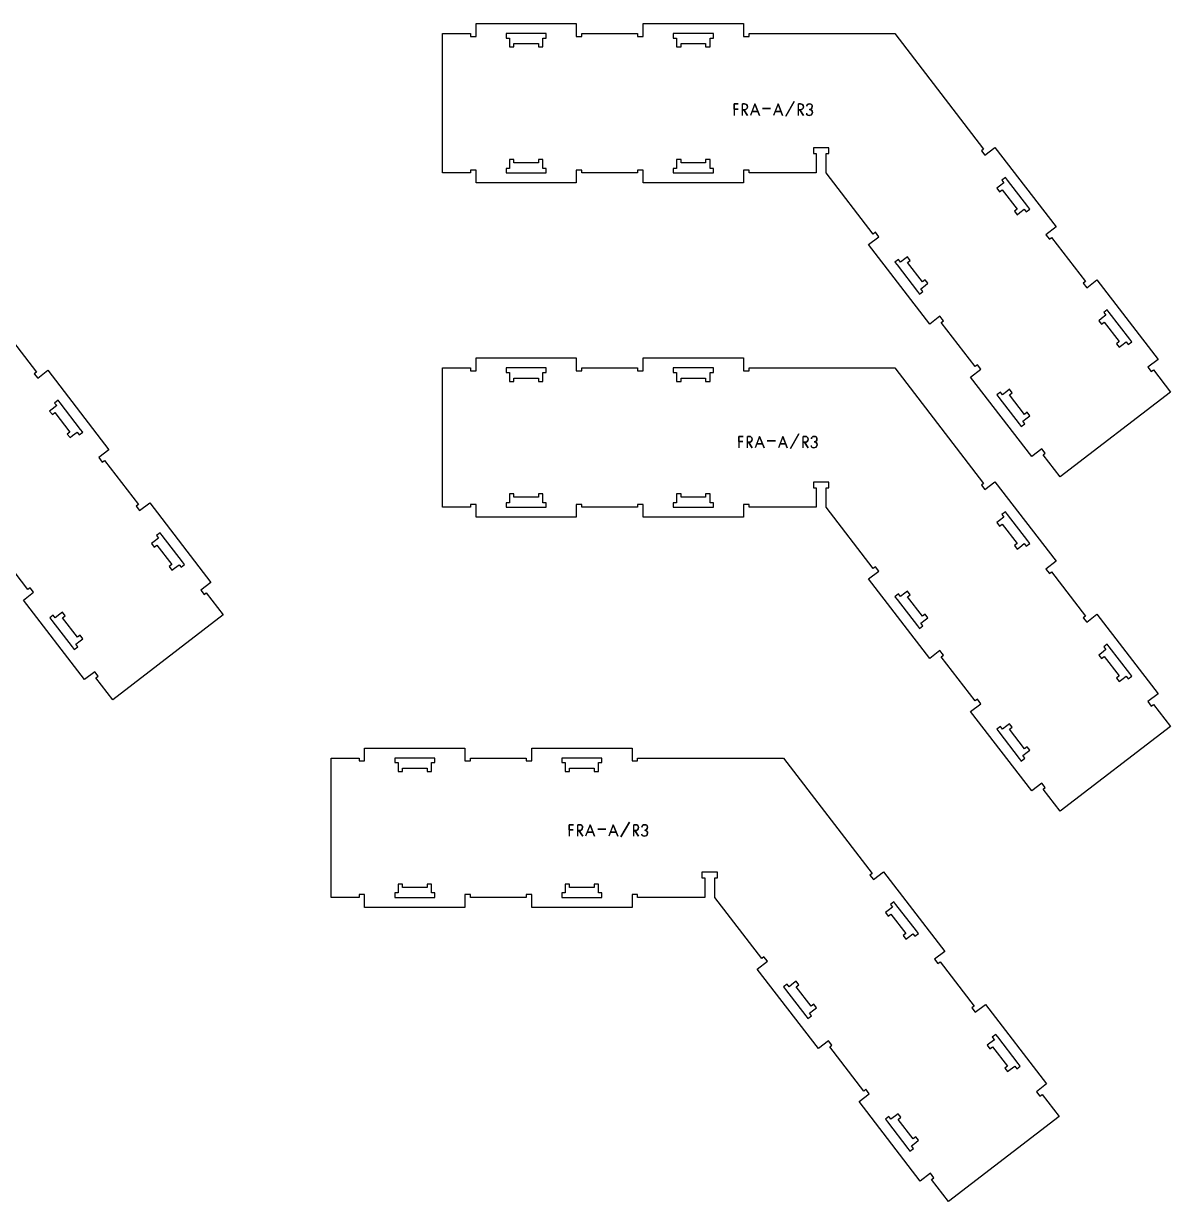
# Model space of a CAD drawing. Extents: x -5375 to 6625, y -4346 to 3702.
# Drawn here: x -1205 to 853, y -3307 to -1193 of the extents above; entities that cross this region are included whole.
import ezdxf

# ---------------------------------------------------------------- set-up
doc = ezdxf.new("R2010")
doc.units = 0

msp = doc.modelspace()

# ---------------------------------------------------------------- linework, layer by layer
at = {"layer": 'Cuts', "color": 4}
for points in [[(-333.2, -1211.2), (-339.2, -1211.2), (-339.2, -1219.2), (-333.2, -1219.2), (-333.2, -1229.2), (-333.2, -1235.2), (-325.2, -1235.2), (-325.2, -1229.2), (-281.2, -1229.2), (-281.2, -1235.2), (-273.2, -1235.2), (-273.2, -1229.2), (-273.2, -1219.2), (-267.2, -1219.2), (-267.2, -1211.2), (-273.2, -1211.2)], [(-33.2, -1211.2), (-39.2, -1211.2), (-39.2, -1219.2), (-33.2, -1219.2), (-33.2, -1229.2), (-33.2, -1235.2), (-25.2, -1235.2), (-25.2, -1229.2), (18.8, -1229.2), (18.8, -1235.2), (26.8, -1235.2), (26.8, -1229.2), (26.8, -1219.2), (32.8, -1219.2), (32.8, -1211.2), (26.8, -1211.2)], [(-273.2, -1461.2), (-267.2, -1461.2), (-267.2, -1453.2), (-273.2, -1453.2), (-273.2, -1443.2), (-273.2, -1437.2), (-281.2, -1437.2), (-281.2, -1443.2), (-325.2, -1443.2), (-325.2, -1437.2), (-333.2, -1437.2), (-333.2, -1443.2), (-333.2, -1453.2), (-339.2, -1453.2), (-339.2, -1461.2), (-333.2, -1461.2)], [(26.8, -1461.2), (32.8, -1461.2), (32.8, -1453.2), (26.8, -1453.2), (26.8, -1443.2), (26.8, -1437.2), (18.8, -1437.2), (18.8, -1443.2), (-25.2, -1443.2), (-25.2, -1437.2), (-33.2, -1437.2), (-33.2, -1443.2), (-33.2, -1453.2), (-39.2, -1453.2), (-39.2, -1461.2), (-33.2, -1461.2)], [(560.5, -1474), (556.9, -1469.2), (550.5, -1474.1), (554.2, -1478.8), (546.3, -1484.9), (541.5, -1488.6), (546.4, -1494.9), (551.1, -1491.3), (578, -1526.1), (573.2, -1529.8), (578.1, -1536.1), (582.8, -1532.5), (590.8, -1526.4), (594.4, -1531.1), (600.8, -1526.3), (597.1, -1521.5)], [(398.9, -1673.9), (402.6, -1678.7), (408.9, -1673.8), (405.3, -1669.1), (413.2, -1663), (418, -1659.3), (413.1, -1653), (408.3, -1656.6), (381.5, -1621.7), (386.3, -1618.1), (381.4, -1611.7), (376.6, -1615.4), (368.7, -1621.5), (365, -1616.7), (358.7, -1621.6), (362.4, -1626.4)], [(743.4, -1711.7), (739.8, -1707), (733.4, -1711.9), (737.1, -1716.6), (729.2, -1722.7), (724.4, -1726.4), (729.3, -1732.7), (734, -1729.1), (760.9, -1763.9), (756.1, -1767.6), (761, -1773.9), (765.7, -1770.3), (773.7, -1764.2), (777.3, -1768.9), (783.7, -1764.1), (780, -1759.3)], [(-333.2, -1811.2), (-339.2, -1811.2), (-339.2, -1819.2), (-333.2, -1819.2), (-333.2, -1829.2), (-333.2, -1835.2), (-325.2, -1835.2), (-325.2, -1829.2), (-281.2, -1829.2), (-281.2, -1835.2), (-273.2, -1835.2), (-273.2, -1829.2), (-273.2, -1819.2), (-267.2, -1819.2), (-267.2, -1811.2), (-273.2, -1811.2)], [(-33.2, -1811.2), (-39.2, -1811.2), (-39.2, -1819.2), (-33.2, -1819.2), (-33.2, -1829.2), (-33.2, -1835.2), (-25.2, -1835.2), (-25.2, -1829.2), (18.8, -1829.2), (18.8, -1835.2), (26.8, -1835.2), (26.8, -1829.2), (26.8, -1819.2), (32.8, -1819.2), (32.8, -1811.2), (26.8, -1811.2)], [(581.9, -1911.7), (585.5, -1916.5), (591.9, -1911.6), (588.2, -1906.8), (596.1, -1900.8), (600.9, -1897.1), (596, -1890.8), (591.2, -1894.4), (564.4, -1859.5), (569.2, -1855.9), (564.3, -1849.5), (559.5, -1853.2), (551.6, -1859.3), (548, -1854.5), (541.6, -1859.4), (545.3, -1864.2)], [(-1139.5, -1874), (-1143.1, -1869.2), (-1149.5, -1874.1), (-1145.8, -1878.8), (-1153.7, -1884.9), (-1158.5, -1888.6), (-1153.6, -1894.9), (-1148.9, -1891.3), (-1122, -1926.1), (-1126.8, -1929.8), (-1121.9, -1936.1), (-1117.2, -1932.5), (-1109.2, -1926.4), (-1105.6, -1931.1), (-1099.2, -1926.3), (-1102.9, -1921.5)], [(-273.2, -2061.2), (-267.2, -2061.2), (-267.2, -2053.2), (-273.2, -2053.2), (-273.2, -2043.2), (-273.2, -2037.2), (-281.2, -2037.2), (-281.2, -2043.2), (-325.2, -2043.2), (-325.2, -2037.2), (-333.2, -2037.2), (-333.2, -2043.2), (-333.2, -2053.2), (-339.2, -2053.2), (-339.2, -2061.2), (-333.2, -2061.2)], [(26.8, -2061.2), (32.8, -2061.2), (32.8, -2053.2), (26.8, -2053.2), (26.8, -2043.2), (26.8, -2037.2), (18.8, -2037.2), (18.8, -2043.2), (-25.2, -2043.2), (-25.2, -2037.2), (-33.2, -2037.2), (-33.2, -2043.2), (-33.2, -2053.2), (-39.2, -2053.2), (-39.2, -2061.2), (-33.2, -2061.2)], [(560.5, -2074), (556.9, -2069.2), (550.5, -2074.1), (554.2, -2078.8), (546.3, -2084.9), (541.5, -2088.6), (546.4, -2094.9), (551.1, -2091.3), (578, -2126.1), (573.2, -2129.8), (578.1, -2136.1), (582.8, -2132.5), (590.8, -2126.4), (594.4, -2131.1), (600.8, -2126.3), (597.1, -2121.5)], [(-956.6, -2111.7), (-960.2, -2107), (-966.6, -2111.9), (-962.9, -2116.6), (-970.8, -2122.7), (-975.6, -2126.4), (-970.7, -2132.7), (-966, -2129.1), (-939.1, -2163.9), (-943.9, -2167.6), (-939, -2173.9), (-934.3, -2170.3), (-926.3, -2164.2), (-922.7, -2168.9), (-916.3, -2164.1), (-920, -2159.3)], [(398.9, -2273.9), (402.6, -2278.7), (408.9, -2273.8), (405.3, -2269.1), (413.2, -2263), (418, -2259.3), (413.1, -2253), (408.3, -2256.6), (381.5, -2221.7), (386.3, -2218.1), (381.4, -2211.7), (376.6, -2215.4), (368.7, -2221.5), (365, -2216.7), (358.7, -2221.6), (362.4, -2226.4)], [(-1118.1, -2311.7), (-1114.5, -2316.5), (-1108.1, -2311.6), (-1111.8, -2306.8), (-1103.9, -2300.8), (-1099.1, -2297.1), (-1104, -2290.8), (-1108.8, -2294.4), (-1135.6, -2259.5), (-1130.8, -2255.9), (-1135.7, -2249.5), (-1140.5, -2253.2), (-1148.4, -2259.3), (-1152, -2254.5), (-1158.4, -2259.4), (-1154.7, -2264.2)], [(743.4, -2311.7), (739.8, -2307), (733.4, -2311.9), (737.1, -2316.6), (729.2, -2322.7), (724.4, -2326.4), (729.3, -2332.7), (734, -2329.1), (760.9, -2363.9), (756.1, -2367.6), (761, -2373.9), (765.7, -2370.3), (773.7, -2364.2), (777.3, -2368.9), (783.7, -2364.1), (780, -2359.3)], [(581.9, -2511.7), (585.5, -2516.5), (591.9, -2511.6), (588.2, -2506.8), (596.1, -2500.8), (600.9, -2497.1), (596, -2490.8), (591.2, -2494.4), (564.4, -2459.5), (569.2, -2455.9), (564.3, -2449.5), (559.5, -2453.2), (551.6, -2459.3), (548, -2454.5), (541.6, -2459.4), (545.3, -2464.2)], [(-533.2, -2511.2), (-539.2, -2511.2), (-539.2, -2519.2), (-533.2, -2519.2), (-533.2, -2529.2), (-533.2, -2535.2), (-525.2, -2535.2), (-525.2, -2529.2), (-481.2, -2529.2), (-481.2, -2535.2), (-473.2, -2535.2), (-473.2, -2529.2), (-473.2, -2519.2), (-467.2, -2519.2), (-467.2, -2511.2), (-473.2, -2511.2)], [(-233.2, -2511.2), (-239.2, -2511.2), (-239.2, -2519.2), (-233.2, -2519.2), (-233.2, -2529.2), (-233.2, -2535.2), (-225.2, -2535.2), (-225.2, -2529.2), (-181.2, -2529.2), (-181.2, -2535.2), (-173.2, -2535.2), (-173.2, -2529.2), (-173.2, -2519.2), (-167.2, -2519.2), (-167.2, -2511.2), (-173.2, -2511.2)], [(-473.2, -2761.2), (-467.2, -2761.2), (-467.2, -2753.2), (-473.2, -2753.2), (-473.2, -2743.2), (-473.2, -2737.2), (-481.2, -2737.2), (-481.2, -2743.2), (-525.2, -2743.2), (-525.2, -2737.2), (-533.2, -2737.2), (-533.2, -2743.2), (-533.2, -2753.2), (-539.2, -2753.2), (-539.2, -2761.2), (-533.2, -2761.2)], [(-173.2, -2761.2), (-167.2, -2761.2), (-167.2, -2753.2), (-173.2, -2753.2), (-173.2, -2743.2), (-173.2, -2737.2), (-181.2, -2737.2), (-181.2, -2743.2), (-225.2, -2743.2), (-225.2, -2737.2), (-233.2, -2737.2), (-233.2, -2743.2), (-233.2, -2753.2), (-239.2, -2753.2), (-239.2, -2761.2), (-233.2, -2761.2)], [(360.5, -2774), (356.9, -2769.2), (350.5, -2774.1), (354.2, -2778.8), (346.3, -2784.9), (341.5, -2788.6), (346.4, -2794.9), (351.1, -2791.3), (378, -2826.1), (373.2, -2829.8), (378.1, -2836.1), (382.8, -2832.5), (390.8, -2826.4), (394.4, -2831.1), (400.8, -2826.3), (397.1, -2821.5)], [(198.9, -2973.9), (202.6, -2978.7), (208.9, -2973.8), (205.3, -2969.1), (213.2, -2963), (218, -2959.3), (213.1, -2953), (208.3, -2956.6), (181.5, -2921.7), (186.3, -2918.1), (181.4, -2911.7), (176.6, -2915.4), (168.7, -2921.5), (165, -2916.7), (158.7, -2921.6), (162.4, -2926.4)], [(543.4, -3011.7), (539.8, -3007), (533.4, -3011.9), (537.1, -3016.6), (529.2, -3022.7), (524.4, -3026.4), (529.3, -3032.7), (534, -3029.1), (560.9, -3063.9), (556.1, -3067.6), (561, -3073.9), (565.7, -3070.3), (573.7, -3064.2), (577.3, -3068.9), (583.7, -3064.1), (580, -3059.3)], [(381.9, -3211.7), (385.5, -3216.5), (391.9, -3211.6), (388.2, -3206.8), (396.1, -3200.8), (400.9, -3197.1), (396, -3190.8), (391.2, -3194.4), (364.4, -3159.5), (369.2, -3155.9), (364.3, -3149.5), (359.5, -3153.2), (351.6, -3159.3), (348, -3154.5), (341.6, -3159.4), (345.3, -3164.2)]]:
    msp.add_lwpolyline(points, close=True, dxfattribs=at)
at = {"layer": 'Outlines', "color": 5}
for points in [[(-103.2, -1216.2), (-93.2, -1216.2), (-93.2, -1193.2), (86.8, -1193.2), (86.8, -1216.2), (96.8, -1216.2), (96.8, -1211.2), (358.4, -1211.2), (517.8, -1418.5), (513.9, -1421.5), (520, -1429.4), (538.2, -1415.4), (648, -1558.1), (629.7, -1572.1), (635.8, -1580), (639.8, -1577), (700.8, -1656.3), (696.8, -1659.3), (702.9, -1667.2), (721.1, -1653.2), (830.9, -1795.9), (812.6, -1809.9), (818.7, -1817.8), (822.7, -1814.8), (853.2, -1854.4), (655, -2006.8), (624.5, -1967.2), (628.5, -1964.2), (622.4, -1956.2), (604.2, -1970.3), (494.4, -1827.6), (512.7, -1813.6), (506.6, -1805.6), (502.6, -1808.7), (441.6, -1729.4), (445.6, -1726.4), (439.5, -1718.4), (421.3, -1732.5), (311.5, -1589.8), (329.7, -1575.8), (323.6, -1567.8), (319.7, -1570.9), (235.3, -1461.2), (235.3, -1426.2), (240.3, -1426.2), (240.3, -1416.2), (212.3, -1416.2), (212.3, -1426.2), (217.3, -1426.2), (217.3, -1461.2), (96.8, -1461.2), (96.8, -1456.2), (86.8, -1456.2), (86.8, -1479.2), (-93.2, -1479.2), (-93.2, -1456.2), (-103.2, -1456.2), (-103.2, -1461.2), (-203.2, -1461.2), (-203.2, -1456.2), (-213.2, -1456.2), (-213.2, -1479.2), (-393.2, -1479.2), (-393.2, -1456.2), (-403.2, -1456.2), (-403.2, -1461.2), (-453.2, -1461.2), (-453.2, -1211.2), (-403.2, -1211.2), (-403.2, -1216.2), (-393.2, -1216.2), (-393.2, -1193.2), (-213.2, -1193.2), (-213.2, -1216.2), (-203.2, -1216.2), (-203.2, -1211.2), (-103.2, -1211.2)], [(-103.2, -1816.2), (-93.2, -1816.2), (-93.2, -1793.2), (86.8, -1793.2), (86.8, -1816.2), (96.8, -1816.2), (96.8, -1811.2), (358.4, -1811.2), (517.8, -2018.5), (513.9, -2021.5), (520, -2029.4), (538.2, -2015.4), (648, -2158.1), (629.7, -2172.1), (635.8, -2180), (639.8, -2177), (700.8, -2256.3), (696.8, -2259.3), (702.9, -2267.2), (721.1, -2253.2), (830.9, -2395.9), (812.6, -2409.9), (818.7, -2417.8), (822.7, -2414.8), (853.2, -2454.4), (655, -2606.8), (624.5, -2567.2), (628.5, -2564.2), (622.4, -2556.2), (604.2, -2570.3), (494.4, -2427.6), (512.7, -2413.6), (506.6, -2405.6), (502.6, -2408.7), (441.6, -2329.4), (445.6, -2326.4), (439.5, -2318.4), (421.3, -2332.5), (311.5, -2189.8), (329.7, -2175.8), (323.6, -2167.8), (319.7, -2170.9), (235.3, -2061.2), (235.3, -2026.2), (240.3, -2026.2), (240.3, -2016.2), (212.3, -2016.2), (212.3, -2026.2), (217.3, -2026.2), (217.3, -2061.2), (96.8, -2061.2), (96.8, -2056.2), (86.8, -2056.2), (86.8, -2079.2), (-93.2, -2079.2), (-93.2, -2056.2), (-103.2, -2056.2), (-103.2, -2061.2), (-203.2, -2061.2), (-203.2, -2056.2), (-213.2, -2056.2), (-213.2, -2079.2), (-393.2, -2079.2), (-393.2, -2056.2), (-403.2, -2056.2), (-403.2, -2061.2), (-453.2, -2061.2), (-453.2, -1811.2), (-403.2, -1811.2), (-403.2, -1816.2), (-393.2, -1816.2), (-393.2, -1793.2), (-213.2, -1793.2), (-213.2, -1816.2), (-203.2, -1816.2), (-203.2, -1811.2), (-103.2, -1811.2)], [(-303.2, -2516.2), (-293.2, -2516.2), (-293.2, -2493.2), (-113.2, -2493.2), (-113.2, -2516.2), (-103.2, -2516.2), (-103.2, -2511.2), (158.4, -2511.2), (317.8, -2718.5), (313.9, -2721.5), (320, -2729.4), (338.2, -2715.4), (448, -2858.1), (429.7, -2872.1), (435.8, -2880), (439.8, -2877), (500.8, -2956.3), (496.8, -2959.3), (502.9, -2967.2), (521.1, -2953.2), (630.9, -3095.9), (612.6, -3109.9), (618.7, -3117.8), (622.7, -3114.8), (653.2, -3154.4), (455, -3306.8), (424.5, -3267.2), (428.5, -3264.2), (422.4, -3256.2), (404.2, -3270.3), (294.4, -3127.6), (312.7, -3113.6), (306.6, -3105.6), (302.6, -3108.7), (241.6, -3029.4), (245.6, -3026.4), (239.5, -3018.4), (221.3, -3032.5), (111.5, -2889.8), (129.7, -2875.8), (123.6, -2867.8), (119.7, -2870.9), (35.3, -2761.2), (35.3, -2726.2), (40.3, -2726.2), (40.3, -2716.2), (12.3, -2716.2), (12.3, -2726.2), (17.3, -2726.2), (17.3, -2761.2), (-103.2, -2761.2), (-103.2, -2756.2), (-113.2, -2756.2), (-113.2, -2779.2), (-293.2, -2779.2), (-293.2, -2756.2), (-303.2, -2756.2), (-303.2, -2761.2), (-403.2, -2761.2), (-403.2, -2756.2), (-413.2, -2756.2), (-413.2, -2779.2), (-593.2, -2779.2), (-593.2, -2756.2), (-603.2, -2756.2), (-603.2, -2761.2), (-653.2, -2761.2), (-653.2, -2511.2), (-603.2, -2511.2), (-603.2, -2516.2), (-593.2, -2516.2), (-593.2, -2493.2), (-413.2, -2493.2), (-413.2, -2516.2), (-403.2, -2516.2), (-403.2, -2511.2), (-303.2, -2511.2)]]:
    msp.add_lwpolyline(points, close=True, dxfattribs=at)
msp.add_lwpolyline([(-1341.6, -1611.2), (-1182.2, -1818.5), (-1186.1, -1821.5), (-1180, -1829.4), (-1161.8, -1815.4), (-1052, -1958.1), (-1070.3, -1972.1), (-1064.2, -1980), (-1060.2, -1977), (-999.2, -2056.3), (-1003.2, -2059.3), (-997.1, -2067.2), (-978.9, -2053.2), (-869.1, -2195.9), (-887.4, -2209.9), (-881.3, -2217.8), (-877.3, -2214.8), (-846.8, -2254.4), (-1045, -2406.8), (-1075.5, -2367.2), (-1071.5, -2364.2), (-1077.6, -2356.2), (-1095.8, -2370.3), (-1205.6, -2227.6), (-1187.3, -2213.6), (-1193.4, -2205.6), (-1197.4, -2208.7), (-1258.4, -2129.4)], dxfattribs=at)
at = {"layer": 'Tags', "color": 2}
for points in [[(69.9, -1346.7), (77.2, -1346.7), (69.9, -1346.7), (69.9, -1337.5), (77.5, -1337.5), (69.9, -1337.5), (69.9, -1358.1)], [(85.2, -1358.1), (85.2, -1337.5), (88.8, -1337.5), (90.7, -1337.8), (92.3, -1338.7), (93.4, -1340.3), (93.9, -1342.6), (93.3, -1345), (91.9, -1346.6), (90.2, -1347.6), (88.8, -1347.9), (85.2, -1347.9), (88.8, -1347.9), (90.2, -1347.6), (91.9, -1346.6), (93.3, -1345), (93.9, -1342.6), (93.4, -1340.3), (92.3, -1338.7), (90.7, -1337.8), (88.8, -1337.5), (85.2, -1337.5)], [(107.3, -1337.5), (115.3, -1358.1), (107.3, -1337.5), (99.3, -1358.1)], [(149, -1337.5), (157, -1358.1), (149, -1337.5), (140.9, -1358.1)], [(185.6, -1358.1), (185.6, -1337.5), (189.2, -1337.5), (191.1, -1337.8), (192.7, -1338.7), (193.8, -1340.3), (194.3, -1342.6), (193.7, -1345), (192.3, -1346.6), (190.6, -1347.6), (189.2, -1347.9), (185.6, -1347.9), (189.2, -1347.9), (190.6, -1347.6), (192.3, -1346.6), (193.7, -1345), (194.3, -1342.6), (193.8, -1340.3), (192.7, -1338.7), (191.1, -1337.8), (189.2, -1337.5), (185.6, -1337.5)], [(199.7, -1354.1), (200, -1355.4), (200.9, -1356.7), (202.4, -1357.7), (204.7, -1358.1), (208.9, -1356.8), (210.5, -1352.8), (210, -1350.4), (208.9, -1348.7), (207.3, -1347.7), (205.5, -1347.4), (207.2, -1347), (208.7, -1345.9), (209.7, -1344.2), (210.1, -1342.1), (210.1, -1341.3), (210, -1340.3), (209.6, -1339.3), (208.8, -1338.4), (207.5, -1337.8), (205.7, -1337.5), (203, -1337.9), (201.4, -1338.9), (200.7, -1340.3), (200.4, -1341.6), (200.7, -1340.3), (201.4, -1338.9), (203, -1337.9), (205.7, -1337.5), (207.5, -1337.8), (208.8, -1338.4), (209.6, -1339.3), (210, -1340.3), (210.1, -1341.3), (210.1, -1342.1), (209.7, -1344.2), (208.7, -1345.9), (207.2, -1347), (205.5, -1347.4), (207.3, -1347.7), (208.9, -1348.7), (210, -1350.4), (210.5, -1352.8), (208.9, -1356.8), (204.7, -1358.1), (202.4, -1357.7), (200.9, -1356.7), (200, -1355.4)], [(78.5, -1943.1), (85.7, -1943.1), (78.5, -1943.1), (78.5, -1934), (86.1, -1934), (78.5, -1934), (78.5, -1954.5)], [(93.8, -1954.5), (93.8, -1934), (97.3, -1934), (99.3, -1934.3), (100.9, -1935.2), (102, -1936.8), (102.4, -1939.1), (101.8, -1941.4), (100.5, -1943.1), (98.8, -1944.1), (97.3, -1944.4), (93.8, -1944.4), (97.3, -1944.4), (98.8, -1944.1), (100.5, -1943.1), (101.8, -1941.4), (102.4, -1939.1), (102, -1936.8), (100.9, -1935.2), (99.3, -1934.3), (97.3, -1934), (93.8, -1934)], [(115.8, -1934), (123.9, -1954.5), (115.8, -1934), (107.8, -1954.5)], [(157.5, -1934), (165.5, -1954.5), (157.5, -1934), (149.5, -1954.5)], [(194.2, -1954.5), (194.2, -1934), (197.8, -1934), (199.7, -1934.3), (201.3, -1935.2), (202.4, -1936.8), (202.8, -1939.1), (202.2, -1941.4), (200.9, -1943.1), (199.2, -1944.1), (197.8, -1944.4), (194.2, -1944.4), (197.8, -1944.4), (199.2, -1944.1), (200.9, -1943.1), (202.2, -1941.4), (202.8, -1939.1), (202.4, -1936.8), (201.3, -1935.2), (199.7, -1934.3), (197.8, -1934), (194.2, -1934)], [(208.2, -1950.6), (208.6, -1951.9), (209.5, -1953.2), (210.9, -1954.2), (213.2, -1954.5), (217.5, -1953.2), (219, -1949.2), (218.6, -1946.9), (217.4, -1945.2), (215.8, -1944.2), (214, -1943.9), (215.8, -1943.5), (217.2, -1942.4), (218.3, -1940.7), (218.7, -1938.6), (218.7, -1937.8), (218.5, -1936.8), (218.1, -1935.8), (217.4, -1934.9), (216.1, -1934.2), (214.2, -1934), (211.5, -1934.4), (210, -1935.4), (209.2, -1936.7), (208.9, -1938.1), (209.2, -1936.7), (210, -1935.4), (211.5, -1934.4), (214.2, -1934), (216.1, -1934.2), (217.4, -1934.9), (218.1, -1935.8), (218.5, -1936.8), (218.7, -1937.8), (218.7, -1938.6), (218.3, -1940.7), (217.2, -1942.4), (215.8, -1943.5), (214, -1943.9), (215.8, -1944.2), (217.4, -1945.2), (218.6, -1946.9), (219, -1949.2), (217.5, -1953.2), (213.2, -1954.5), (210.9, -1954.2), (209.5, -1953.2), (208.6, -1951.9)], [(-225.8, -2640), (-218.6, -2640), (-225.8, -2640), (-225.8, -2630.9), (-218.2, -2630.9), (-225.8, -2630.9), (-225.8, -2651.4)], [(-210.5, -2651.4), (-210.5, -2630.9), (-206.9, -2630.9), (-205, -2631.2), (-203.4, -2632.1), (-202.3, -2633.6), (-201.9, -2636), (-202.5, -2638.3), (-203.8, -2640), (-205.5, -2641), (-206.9, -2641.3), (-210.5, -2641.3), (-206.9, -2641.3), (-205.5, -2641), (-203.8, -2640), (-202.5, -2638.3), (-201.9, -2636), (-202.3, -2633.6), (-203.4, -2632.1), (-205, -2631.2), (-206.9, -2630.9), (-210.5, -2630.9)], [(-188.5, -2630.9), (-180.4, -2651.4), (-188.5, -2630.9), (-196.5, -2651.4)], [(-146.8, -2630.9), (-138.8, -2651.4), (-146.8, -2630.9), (-154.8, -2651.4)], [(-110.1, -2651.4), (-110.1, -2630.9), (-106.5, -2630.9), (-104.6, -2631.2), (-103, -2632.1), (-101.9, -2633.6), (-101.5, -2636), (-102, -2638.3), (-103.4, -2640), (-105.1, -2641), (-106.5, -2641.3), (-110.1, -2641.3), (-106.5, -2641.3), (-105.1, -2641), (-103.4, -2640), (-102, -2638.3), (-101.5, -2636), (-101.9, -2633.6), (-103, -2632.1), (-104.6, -2631.2), (-106.5, -2630.9), (-110.1, -2630.9)], [(-96.1, -2647.4), (-95.7, -2648.8), (-94.8, -2650.1), (-93.4, -2651), (-91.1, -2651.4), (-86.8, -2650.1), (-85.3, -2646.1), (-85.7, -2643.7), (-86.9, -2642.1), (-88.5, -2641.1), (-90.3, -2640.7), (-88.5, -2640.4), (-87.1, -2639.2), (-86, -2637.6), (-85.6, -2635.5), (-85.6, -2634.7), (-85.8, -2633.7), (-86.2, -2632.7), (-86.9, -2631.7), (-88.2, -2631.1), (-90.1, -2630.9), (-92.8, -2631.3), (-94.3, -2632.3), (-95.1, -2633.6), (-95.4, -2635), (-95.1, -2633.6), (-94.3, -2632.3), (-92.8, -2631.3), (-90.1, -2630.9), (-88.2, -2631.1), (-86.9, -2631.7), (-86.2, -2632.7), (-85.8, -2633.7), (-85.6, -2634.6), (-85.6, -2635.5), (-86, -2637.6), (-87.1, -2639.2), (-88.5, -2640.4), (-90.3, -2640.7), (-88.5, -2641.1), (-86.9, -2642.1), (-85.7, -2643.7), (-85.3, -2646.1), (-86.8, -2650.1), (-91.1, -2651.4), (-93.4, -2651), (-94.8, -2650.1), (-95.7, -2648.8)]]:
    msp.add_lwpolyline(points, dxfattribs=at)
for points in [[(93.9, -1358.1), (87.3, -1348)], [(112.4, -1350.7), (102.1, -1350.7)], [(135.6, -1345.7), (121, -1345.7)], [(154.1, -1350.7), (143.8, -1350.7)], [(177.9, -1332.8), (162.7, -1359.2)], [(194.3, -1358.1), (187.7, -1348)], [(102.5, -1954.5), (95.9, -1944.5)], [(144.2, -1942.2), (129.5, -1942.2)], [(186.4, -1929.3), (171.2, -1955.7)], [(202.9, -1954.5), (196.3, -1944.5)], [(121, -1947.2), (110.6, -1947.2)], [(162.7, -1947.2), (152.3, -1947.2)], [(-201.8, -2651.4), (-208.4, -2641.3)], [(-160.1, -2639.1), (-174.8, -2639.1)], [(-117.9, -2626.2), (-133.1, -2652.6)], [(-101.4, -2651.4), (-108, -2641.3)], [(-183.3, -2644.1), (-193.7, -2644.1)], [(-141.6, -2644.1), (-152, -2644.1)]]:
    msp.add_lwpolyline(points, close=True, dxfattribs=at)

doc.saveas('drawing.dxf')
